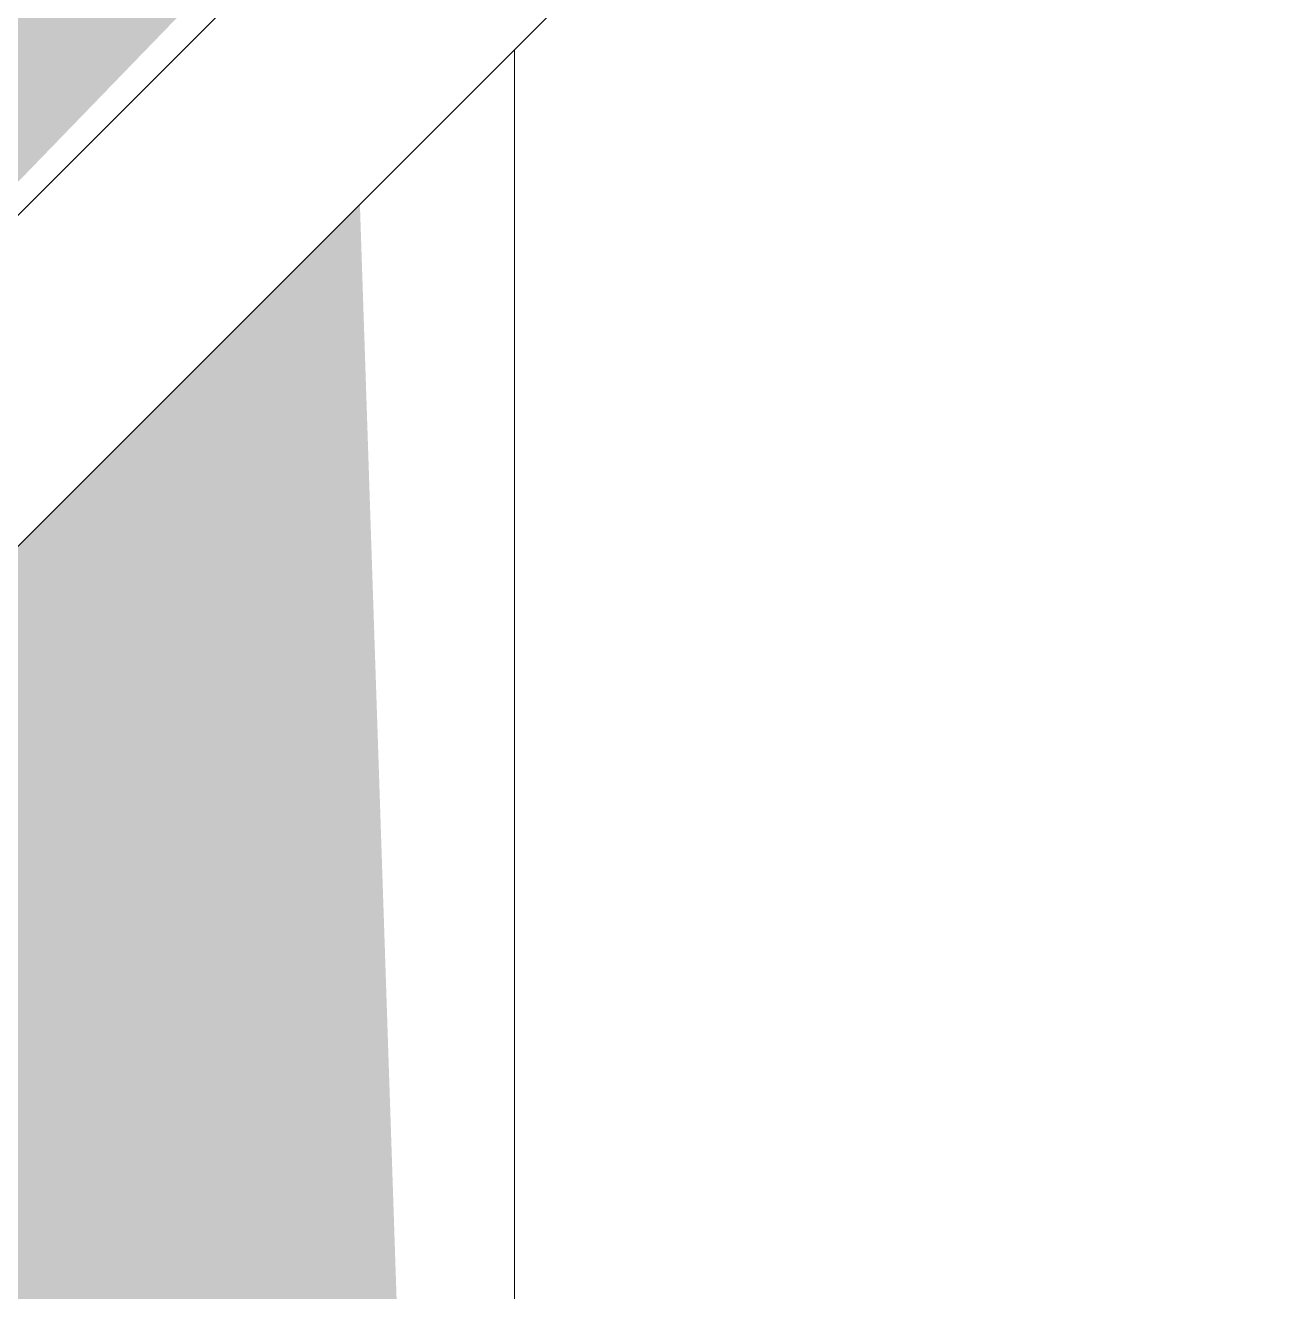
# Model space of a CAD drawing. Header units: metres. Extents: x -5 to 264, y -2 to 18.
# Drawn here: x -0.5798 to -0.57175, y 13.59777 to 13.60588 of the extents above; entities that cross this region are included whole.
import ezdxf

# ---------------------------------------------------------------- set-up
doc = ezdxf.new("R2010")
doc.units = ezdxf.units.M
doc.layers.add('S-BEAM', color=7, linetype='Continuous', lineweight=5)
doc.layers.add('S-BEAM-3', color=7, linetype='Continuous', lineweight=15)
doc.layers.add('S-BEAM-1', color=7, linetype='Continuous', lineweight=5, true_color=0xe9e9e9)

# ---------------------------------------------------------------- blocks, each defined once
blk = doc.blocks.new('MK_JOIST_R01 - MK_JOIST_36_-4788215-CORTE A_A')
at = {"layer": 'S-BEAM-1'}
for points in [[(-0.5863599, 13.5981554), (-0.5561728, 13.6293292), (-0.5603236, 13.627776), (-0.5863599, 13.6047378)], [(-0.5766665, 13.5752017), (-0.5776565, 13.6047378), (-0.5852993, 13.5970947), (-0.5852993, 13.5752017), (-0.5791922, 13.5752017)]]:
    blk.add_hatch(color=256, dxfattribs=at).paths.add_polyline_path(points)
at = {"layer": 'S-BEAM'}
blk.add_line((-0.5766665, 13.5752017), (-0.5766665, 13.605728), dxfattribs=at)
at = {"layer": 'S-BEAM-3'}
for p, q in [((-0.5561728, 13.6283441), (-0.5863599, 13.5981554)), ((-0.5852993, 13.5970947), (-0.5551121, 13.6272833))]:
    blk.add_line(p, q, dxfattribs=at)

msp = doc.modelspace()

# ---------------------------------------------------------------- block references
at = {"layer": 'S-BEAM'}
msp.add_blockref('MK_JOIST_R01 - MK_JOIST_36_-4788215-CORTE A_A', (0, 0), dxfattribs=at)

doc.saveas('drawing.dxf')
